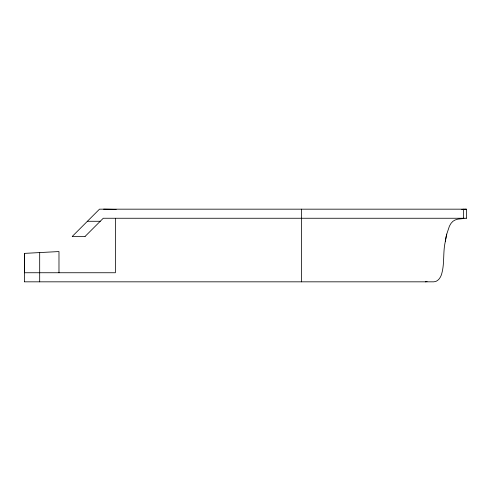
<?xml version="1.0" encoding="UTF-8"?>
<svg xmlns="http://www.w3.org/2000/svg" width="491" height="491" viewBox="0 0 491 491"><rect width="100%" height="100%" fill="white"/><g stroke="black" fill="none" stroke-linecap="round" stroke-linejoin="round"><path stroke-width="0.74" d="M24.55 272.744L24.55 253.368L24.55 281.828M466.413 218.256L466.438 209.172L99.501 209.172L72.275 236.398M85.115 236.398L103.263 218.256L466.382 218.256L457.765 219.139L455.022 220.036L452.898 221.324L451.033 223.35L449.431 226.112L446.749 234.133A73.693 63.818 90 0 0 445.785 238.755A101.827 88.184 90 0 0 445.3 241.603C442.692 252.705 444.914 264.6 441.176 275.426C439.936 278.514 437.407 281.816 433.768 281.828L24.593 281.828M427.078 281.576L425.359 281.828M461.749 209.418L466.29 209.178M24.605 253.368L58.981 251.558L58.981 272.744M87.392 221.281L100.232 221.281M72.251 236.417L85.096 236.417M24.593 272.744L115.373 272.744L115.373 218.317M103.626 209.172L116.164 209.418M463.529 209.172L463.529 218.256M301.548 209.172L301.548 281.828M39.685 252.57L39.685 281.828M463.013 209.227A15.994 3.284 -15.5 0 1 462.504 209.504M463.271 218.286A15.908 5.07 -22.2 0 1 462.896 218.63M446.749 234.133A73.693 63.818 -90 0 0 445.785 238.755A101.827 88.184 -90 0 0 445.3 241.603"/></g></svg>
